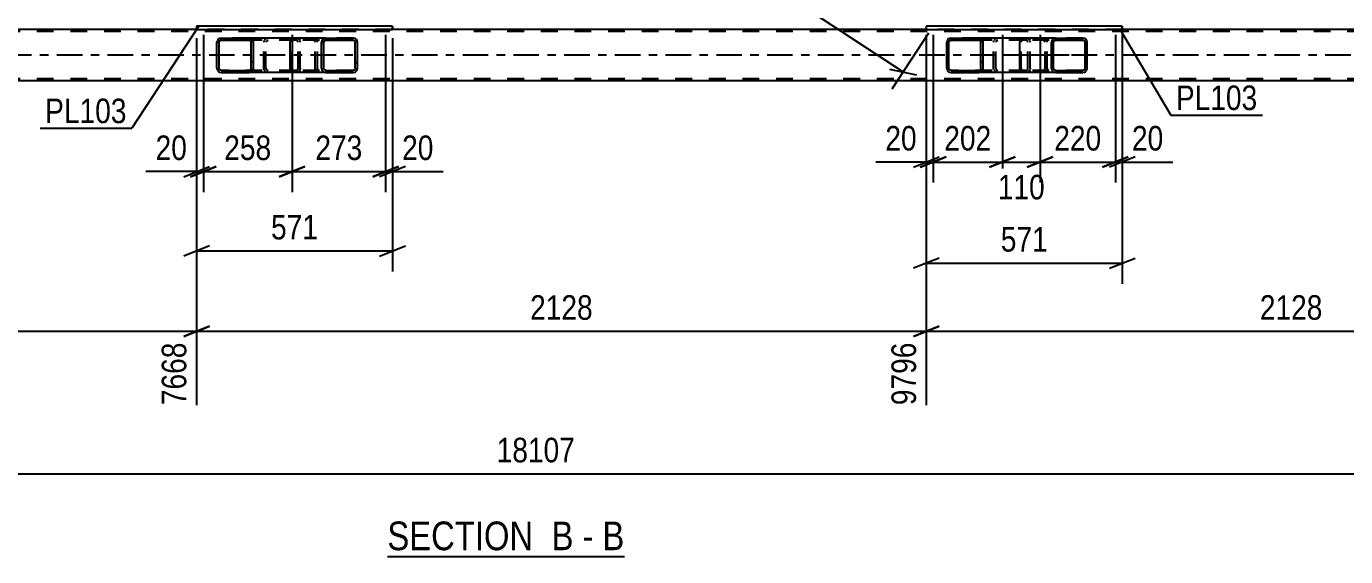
# Model space of a CAD drawing. Header units: millimetres. Extents: x -834 to 355, y -855 to -14.
# Drawn here: x -506.9 to -353, y -593.5 to -531.7 of the extents above; entities that cross this region are included whole.
import ezdxf

# ---------------------------------------------------------------- set-up
doc = ezdxf.new("R2010")
doc.units = ezdxf.units.MM
doc.linetypes.add('DXK_LINE_DOT2', pattern=[3.9198, 1.9599, -1.9599])
doc.linetypes.add('DXK_LINE_DOT3', pattern=[5.9187, 2.979, -0.9799, 0.9799, -0.9799])
doc.styles.add('Arial Narrow', font='ARIALN.TTF', dxfattribs={"height": 0.2})

# ---------------------------------------------------------------- blocks, each defined once
blk = doc.blocks.new('Unknown-570384938-13 - 8376')
at = {"color": 6, "linetype": 'Continuous'}
blk.add_line((-464.77, -593.51), (-437.12, -593.51), dxfattribs=at)
at = {"color": 0, "linetype": 'Continuous'}
for points in [[(-446.66, -592.76), (-446.66, -589.26), (-464.77, -589.26), (-464.77, -592.76)], [(-443.05, -592.76), (-443.05, -589.26), (-445.61, -589.26), (-445.61, -592.76)], [(-440.73, -592.76), (-440.73, -589.26), (-442, -589.26), (-442, -592.76)], [(-437.12, -592.76), (-437.12, -589.26), (-439.68, -589.26), (-439.68, -592.76)]]:
    blk.add_wipeout(points, dxfattribs=at)
at = {"color": 7, "linetype": 'Continuous', "style": 'Arial Narrow'}
for s, p in [('SECTION ', (-464.77, -592.76)), ('B', (-445.61, -592.76)), ('B', (-439.68, -592.76)), ('-', (-442, -592.76))]:
    blk.add_text(s, height=3.34, dxfattribs=at).set_placement(p)
blk = doc.blocks.new('Part-570384938-8457 - 8376')
at = {"linetype": 'Continuous'}
h = blk.add_hatch(dxfattribs=at)
h.set_pattern_fill('', scale=0.7, style=0, pattern_type=0)
h.set_pattern_definition([(45, (-387.2742, -536.7346), (-1.57154, 1.57154), [])])
h.paths.add_polyline_path([(-387.31, -536.55), (-387.27, -536.73), (-387.17, -536.89), (-387, -536.99), (-386.81, -537.03), (-383.63, -537.03), (-383.43, -536.99), (-383.27, -536.89), (-383.16, -536.73), (-383.12, -536.55), (-383.12, -533.51), (-383.16, -533.33), (-383.27, -533.17), (-383.43, -533.07), (-383.63, -533.03), (-386.81, -533.03), (-387, -533.07), (-387.17, -533.17), (-387.27, -533.33), (-387.31, -533.51)])
h.paths.add_polyline_path([(-387.04, -533.42), (-386.99, -533.34), (-386.91, -533.29), (-386.81, -533.27), (-383.63, -533.27), (-383.53, -533.29), (-383.45, -533.34), (-383.39, -533.42), (-383.37, -533.51), (-383.37, -536.55), (-383.39, -536.64), (-383.45, -536.72), (-383.53, -536.77), (-383.63, -536.79), (-386.81, -536.79), (-386.91, -536.77), (-386.99, -536.72), (-387.04, -536.64), (-387.06, -536.55), (-387.06, -533.51)])
at = {"color": 2, "linetype": 'Continuous'}
for p, q in [((-390.98, -533.51), (-390.96, -533.33)), ((-390.98, -536.55), (-390.98, -533.51)), ((-390.96, -533.33), (-390.9, -533.17)), ((-390.9, -533.17), (-390.81, -533.07)), ((-390.81, -533.07), (-390.71, -533.03)), ((-386.81, -533.03), (-390.71, -533.03)), ((-387.27, -533.33), (-387.31, -533.51)), ((-387.31, -536.55), (-387.31, -533.51)), ((-387.06, -533.51), (-387.04, -533.42)), ((-387.06, -536.55), (-387.06, -533.51)), ((-387.04, -533.42), (-386.99, -533.34)), ((-386.81, -533.03), (-387, -533.07)), ((-386.99, -533.34), (-386.91, -533.29)), ((-386.91, -533.29), (-386.81, -533.27)), ((-386.81, -533.03), (-383.63, -533.03)), ((-386.81, -533.27), (-383.63, -533.27)), ((-383.43, -533.07), (-383.63, -533.03)), ((-383.63, -533.27), (-383.53, -533.29)), ((-383.53, -533.29), (-383.45, -533.34)), ((-383.45, -533.34), (-383.39, -533.42)), ((-383.39, -533.42), (-383.37, -533.51)), ((-383.37, -536.55), (-383.37, -533.51)), ((-383.12, -533.51), (-383.16, -533.33)), ((-383.12, -536.55), (-383.12, -533.51)), ((-390.96, -536.73), (-390.98, -536.55)), ((-390.9, -536.89), (-390.96, -536.73)), ((-390.81, -536.99), (-390.9, -536.89)), ((-390.71, -537.03), (-390.81, -536.99)), ((-386.81, -537.03), (-390.71, -537.03)), ((-387.31, -536.55), (-387.27, -536.73)), ((-387.04, -536.64), (-387.06, -536.55)), ((-386.99, -536.72), (-387.04, -536.64)), ((-387, -536.99), (-386.81, -537.03)), ((-386.91, -536.77), (-386.99, -536.72)), ((-386.81, -536.79), (-386.91, -536.77)), ((-386.81, -536.79), (-383.63, -536.79)), ((-386.81, -537.03), (-383.63, -537.03)), ((-383.53, -536.77), (-383.63, -536.79)), ((-383.63, -537.03), (-383.43, -536.99)), ((-383.45, -536.72), (-383.53, -536.77)), ((-383.39, -536.64), (-383.45, -536.72)), ((-383.37, -536.55), (-383.39, -536.64)), ((-383.16, -536.73), (-383.12, -536.55))]:
    blk.add_line(p, q, dxfattribs=at)
at = {"color": 7, "linetype": 'DXK_LINE_DOT2'}
for p, q in [((-390.83, -533.42), (-390.84, -533.51)), ((-390.84, -536.55), (-390.84, -533.51)), ((-390.8, -533.34), (-390.83, -533.42)), ((-390.76, -533.29), (-390.8, -533.34)), ((-390.71, -533.27), (-390.76, -533.29)), ((-383.63, -533.27), (-390.71, -533.27)), ((-389.8, -533.27), (-389.8, -533.03)), ((-388.31, -533.03), (-388.11, -533.07)), ((-388.21, -533.29), (-388.31, -533.27)), ((-388.13, -533.34), (-388.21, -533.29)), ((-388.07, -533.42), (-388.13, -533.34)), ((-388.05, -533.51), (-388.07, -533.42)), ((-388.05, -536.55), (-388.05, -533.51)), ((-387.84, -533.33), (-387.8, -533.51)), ((-387.8, -536.55), (-387.8, -533.51)), ((-383.63, -533.03), (-386.81, -533.03)), ((-390.84, -536.55), (-390.83, -536.64)), ((-390.83, -536.64), (-390.8, -536.72)), ((-390.8, -536.72), (-390.76, -536.77)), ((-390.76, -536.77), (-390.71, -536.79)), ((-383.63, -536.79), (-390.71, -536.79)), ((-389.8, -537.03), (-389.8, -536.79)), ((-388.31, -536.79), (-388.21, -536.77)), ((-388.11, -536.99), (-388.31, -537.03)), ((-388.21, -536.77), (-388.13, -536.72)), ((-388.13, -536.72), (-388.07, -536.64)), ((-388.07, -536.64), (-388.05, -536.55)), ((-387.8, -536.55), (-387.84, -536.73)), ((-383.63, -537.03), (-386.81, -537.03))]:
    blk.add_line(p, q, dxfattribs=at)
at = {"color": 7, "linetype": 'DXK_LINE_DOT3'}
blk.add_line((-385.22, -535.03), (-392.83, -535.03), dxfattribs=at)
at = {"color": 7, "linetype": 'DXK_LINE_DOT2'}
for centre, start, end in [((-388.29, -533.53), 23.8494, 68.8059), ((-388.29, -536.54), 291.1941, 336.1506)]:
    blk.add_arc(centre, 0.492, start, end, dxfattribs=at)
at = {"color": 2, "linetype": 'Continuous'}
for centre, start, end in [((-386.82, -533.53), 111.1941, 156.1506), ((-383.61, -533.53), 23.8494, 68.8059), ((-386.82, -536.54), 203.8494, 248.8059), ((-383.61, -536.54), 291.1941, 336.1506)]:
    blk.add_arc(centre, 0.492, start, end, dxfattribs=at)
blk = doc.blocks.new('Part-570384938-8504 - 8376')
at = {"linetype": 'Continuous'}
h = blk.add_hatch(dxfattribs=at)
h.set_pattern_fill('', scale=0.7, style=0, pattern_type=0)
h.set_pattern_definition([(45, (-399.4791, -536.7346), (-1.57154, 1.57154), [])])
h.paths.add_polyline_path([(-399.52, -536.55), (-399.48, -536.73), (-399.37, -536.89), (-399.2, -536.99), (-399.01, -537.03), (-395.77, -537.03), (-395.58, -536.99), (-395.41, -536.89), (-395.3, -536.73), (-395.26, -536.55), (-395.26, -533.51), (-395.3, -533.33), (-395.41, -533.17), (-395.58, -533.07), (-395.77, -533.03), (-399.01, -533.03), (-399.2, -533.07), (-399.37, -533.17), (-399.48, -533.33), (-399.52, -533.51)])
h.paths.add_polyline_path([(-399.24, -533.42), (-399.19, -533.34), (-399.1, -533.29), (-399.01, -533.27), (-395.77, -533.27), (-395.67, -533.29), (-395.59, -533.34), (-395.54, -533.42), (-395.52, -533.51), (-395.52, -536.55), (-395.54, -536.64), (-395.59, -536.72), (-395.67, -536.77), (-395.77, -536.79), (-399.01, -536.79), (-399.1, -536.77), (-399.19, -536.72), (-399.24, -536.64), (-399.26, -536.55), (-399.26, -533.51)])
at = {"color": 2, "linetype": 'Continuous'}
for p, q in [((-399.48, -533.33), (-399.52, -533.51)), ((-399.52, -536.55), (-399.52, -533.51)), ((-399.26, -533.51), (-399.24, -533.42)), ((-399.26, -536.55), (-399.26, -533.51)), ((-399.24, -533.42), (-399.19, -533.34)), ((-399.01, -533.03), (-399.2, -533.07)), ((-399.19, -533.34), (-399.1, -533.29)), ((-399.1, -533.29), (-399.01, -533.27)), ((-399.01, -533.03), (-395.77, -533.03)), ((-399.01, -533.27), (-395.77, -533.27)), ((-390.71, -533.03), (-395.77, -533.03)), ((-395.58, -533.07), (-395.77, -533.03)), ((-395.77, -533.27), (-395.67, -533.29)), ((-395.67, -533.29), (-395.59, -533.34)), ((-395.59, -533.34), (-395.54, -533.42)), ((-395.54, -533.42), (-395.52, -533.51)), ((-395.52, -536.55), (-395.52, -533.51)), ((-395.26, -533.51), (-395.3, -533.33)), ((-395.26, -536.55), (-395.26, -533.51)), ((-399.52, -536.55), (-399.48, -536.73)), ((-399.24, -536.64), (-399.26, -536.55)), ((-399.19, -536.72), (-399.24, -536.64)), ((-399.2, -536.99), (-399.01, -537.03)), ((-399.1, -536.77), (-399.19, -536.72)), ((-399.01, -536.79), (-399.1, -536.77)), ((-399.01, -536.79), (-395.77, -536.79)), ((-399.01, -537.03), (-395.77, -537.03)), ((-395.67, -536.77), (-395.77, -536.79)), ((-395.77, -537.03), (-395.58, -536.99)), ((-390.71, -537.03), (-395.77, -537.03)), ((-395.59, -536.72), (-395.67, -536.77)), ((-395.54, -536.64), (-395.59, -536.72)), ((-395.52, -536.55), (-395.54, -536.64)), ((-395.3, -536.73), (-395.26, -536.55))]:
    blk.add_line(p, q, dxfattribs=at)
at = {"color": 7, "linetype": 'DXK_LINE_DOT2'}
for p, q in [((-395.77, -533.03), (-399.01, -533.03)), ((-390.31, -533.27), (-399.01, -533.27)), ((-394.05, -533.51), (-394.01, -533.33)), ((-394.05, -536.55), (-394.05, -533.51)), ((-393.78, -533.42), (-393.8, -533.51)), ((-393.8, -536.55), (-393.8, -533.51)), ((-393.72, -533.34), (-393.78, -533.42)), ((-393.74, -533.07), (-393.54, -533.03)), ((-393.72, -533.34), (-393.7, -533.33)), ((-393.7, -533.33), (-393.64, -533.29)), ((-393.64, -533.29), (-393.54, -533.27)), ((-390.31, -533.03), (-390.71, -533.03)), ((-390.31, -533.03), (-390.11, -533.07)), ((-390.21, -533.29), (-390.31, -533.27)), ((-390.13, -533.34), (-390.21, -533.29)), ((-390.07, -533.42), (-390.13, -533.34)), ((-390.05, -533.51), (-390.07, -533.42)), ((-390.05, -536.55), (-390.05, -533.51)), ((-389.84, -533.33), (-389.8, -533.51)), ((-389.8, -536.55), (-389.8, -533.51)), ((-390.31, -536.79), (-399.01, -536.79)), ((-395.77, -537.03), (-399.01, -537.03)), ((-394.01, -536.73), (-394.05, -536.55)), ((-393.8, -536.55), (-393.78, -536.64)), ((-393.78, -536.64), (-393.72, -536.72)), ((-393.54, -537.03), (-393.74, -536.99)), ((-393.72, -536.72), (-393.7, -536.73)), ((-393.7, -536.73), (-393.64, -536.77)), ((-393.64, -536.77), (-393.54, -536.79)), ((-390.31, -537.03), (-390.71, -537.03)), ((-390.31, -536.79), (-390.21, -536.77)), ((-390.11, -536.99), (-390.31, -537.03)), ((-390.21, -536.77), (-390.13, -536.72)), ((-390.13, -536.72), (-390.07, -536.64)), ((-390.07, -536.64), (-390.05, -536.55)), ((-389.8, -536.55), (-389.84, -536.73))]:
    blk.add_line(p, q, dxfattribs=at)
at = {"color": 2, "linetype": 'Continuous'}
for centre, start, end in [((-399.03, -533.53), 110.7583, 155.68), ((-395.75, -533.53), 24.32, 69.2417), ((-399.03, -536.53), 204.32, 249.2417), ((-395.75, -536.53), 290.7583, 335.68)]:
    blk.add_arc(centre, 0.496, start, end, dxfattribs=at)
at = {"color": 7, "linetype": 'DXK_LINE_DOT2'}
for centre, start, end in [((-393.56, -533.53), 110.7583, 155.68), ((-390.29, -533.53), 24.32, 69.2417), ((-393.56, -536.53), 204.32, 249.2417), ((-390.29, -536.53), 290.7583, 335.68)]:
    blk.add_arc(centre, 0.496, start, end, dxfattribs=at)
blk = doc.blocks.new('Part-570384938-8505 - 8376')
at = {"linetype": 'Continuous'}
h = blk.add_hatch(dxfattribs=at)
h.set_pattern_fill('', scale=0.7, style=0, pattern_type=0)
h.set_pattern_definition([(45, (-472.4084, -536.7346), (-1.57154, 1.57154), [])])
h.paths.add_polyline_path([(-472.45, -536.55), (-472.41, -536.73), (-472.3, -536.89), (-472.14, -536.99), (-471.94, -537.03), (-468.76, -537.03), (-468.57, -536.99), (-468.4, -536.89), (-468.3, -536.73), (-468.26, -536.55), (-468.26, -533.51), (-468.3, -533.33), (-468.4, -533.17), (-468.57, -533.07), (-468.76, -533.03), (-471.94, -533.03), (-472.14, -533.07), (-472.3, -533.17), (-472.41, -533.33), (-472.45, -533.51)])
h.paths.add_polyline_path([(-472.18, -533.42), (-472.12, -533.34), (-472.04, -533.29), (-471.94, -533.27), (-468.76, -533.27), (-468.66, -533.29), (-468.58, -533.34), (-468.53, -533.42), (-468.51, -533.51), (-468.51, -536.55), (-468.53, -536.64), (-468.58, -536.72), (-468.66, -536.77), (-468.76, -536.79), (-471.94, -536.79), (-472.04, -536.77), (-472.12, -536.72), (-472.18, -536.64), (-472.2, -536.55), (-472.2, -533.51)])
at = {"color": 2, "linetype": 'Continuous'}
for p, q in [((-476.11, -533.51), (-476.09, -533.33)), ((-476.11, -536.55), (-476.11, -533.51)), ((-476.09, -533.33), (-476.03, -533.17)), ((-476.03, -533.17), (-475.95, -533.07)), ((-475.95, -533.07), (-475.84, -533.03)), ((-471.94, -533.03), (-475.84, -533.03)), ((-472.41, -533.33), (-472.45, -533.51)), ((-472.45, -536.55), (-472.45, -533.51)), ((-472.2, -533.51), (-472.18, -533.42)), ((-472.2, -536.55), (-472.2, -533.51)), ((-472.18, -533.42), (-472.12, -533.34)), ((-471.94, -533.03), (-472.14, -533.07)), ((-472.12, -533.34), (-472.04, -533.29)), ((-472.04, -533.29), (-471.94, -533.27)), ((-471.94, -533.03), (-468.76, -533.03)), ((-471.94, -533.27), (-468.76, -533.27)), ((-468.57, -533.07), (-468.76, -533.03)), ((-468.76, -533.27), (-468.66, -533.29)), ((-468.66, -533.29), (-468.58, -533.34)), ((-468.58, -533.34), (-468.53, -533.42)), ((-468.53, -533.42), (-468.51, -533.51)), ((-468.51, -536.55), (-468.51, -533.51)), ((-468.26, -533.51), (-468.3, -533.33)), ((-468.26, -536.55), (-468.26, -533.51)), ((-476.09, -536.73), (-476.11, -536.55)), ((-476.03, -536.89), (-476.09, -536.73)), ((-475.95, -536.99), (-476.03, -536.89)), ((-475.84, -537.03), (-475.95, -536.99)), ((-471.94, -537.03), (-475.84, -537.03)), ((-472.45, -536.55), (-472.41, -536.73)), ((-472.18, -536.64), (-472.2, -536.55)), ((-472.12, -536.72), (-472.18, -536.64)), ((-472.14, -536.99), (-471.94, -537.03)), ((-472.04, -536.77), (-472.12, -536.72)), ((-471.94, -536.79), (-472.04, -536.77)), ((-471.94, -536.79), (-468.76, -536.79)), ((-471.94, -537.03), (-468.76, -537.03)), ((-468.66, -536.77), (-468.76, -536.79)), ((-468.76, -537.03), (-468.57, -536.99)), ((-468.58, -536.72), (-468.66, -536.77)), ((-468.53, -536.64), (-468.58, -536.72)), ((-468.51, -536.55), (-468.53, -536.64)), ((-468.3, -536.73), (-468.26, -536.55))]:
    blk.add_line(p, q, dxfattribs=at)
at = {"color": 7, "linetype": 'DXK_LINE_DOT2'}
for p, q in [((-475.97, -533.42), (-475.98, -533.51)), ((-475.98, -536.55), (-475.98, -533.51)), ((-475.94, -533.34), (-475.97, -533.42)), ((-475.89, -533.29), (-475.94, -533.34)), ((-475.84, -533.27), (-475.89, -533.29)), ((-468.76, -533.27), (-475.84, -533.27)), ((-474.93, -533.27), (-474.93, -533.03)), ((-473.44, -533.03), (-473.25, -533.07)), ((-473.34, -533.29), (-473.44, -533.27)), ((-473.26, -533.34), (-473.34, -533.29)), ((-473.21, -533.42), (-473.26, -533.34)), ((-473.19, -533.51), (-473.21, -533.42)), ((-473.19, -536.55), (-473.19, -533.51)), ((-472.98, -533.33), (-472.94, -533.51)), ((-472.94, -536.55), (-472.94, -533.51)), ((-468.76, -533.03), (-471.94, -533.03)), ((-475.98, -536.55), (-475.97, -536.64)), ((-475.97, -536.64), (-475.94, -536.72)), ((-475.94, -536.72), (-475.89, -536.77)), ((-475.89, -536.77), (-475.84, -536.79)), ((-468.76, -536.79), (-475.84, -536.79)), ((-474.93, -537.03), (-474.93, -536.79)), ((-473.44, -536.79), (-473.34, -536.77)), ((-473.25, -536.99), (-473.44, -537.03)), ((-473.34, -536.77), (-473.26, -536.72)), ((-473.26, -536.72), (-473.21, -536.64)), ((-473.21, -536.64), (-473.19, -536.55)), ((-472.94, -536.55), (-472.98, -536.73)), ((-468.76, -537.03), (-471.94, -537.03))]:
    blk.add_line(p, q, dxfattribs=at)
for centre, start, end in [((-473.43, -533.53), 23.8494, 68.8059), ((-473.43, -536.54), 291.1941, 336.1506)]:
    blk.add_arc(centre, 0.492, start, end, dxfattribs=at)
at = {"color": 2, "linetype": 'Continuous'}
for centre, start, end in [((-471.96, -533.53), 111.1941, 156.1506), ((-468.75, -533.53), 23.8494, 68.8059), ((-471.96, -536.54), 203.8494, 248.8059), ((-468.75, -536.54), 291.1941, 336.1506)]:
    blk.add_arc(centre, 0.492, start, end, dxfattribs=at)
blk = doc.blocks.new('Part-570384938-8506 - 8376')
at = {"linetype": 'Continuous'}
h = blk.add_hatch(dxfattribs=at)
h.set_pattern_fill('', scale=0.7, style=0, pattern_type=0)
h.set_pattern_definition([(45, (-484.6134, -536.7346), (-1.57154, 1.57154), [])])
h.paths.add_polyline_path([(-484.65, -536.55), (-484.61, -536.73), (-484.5, -536.89), (-484.34, -536.99), (-484.14, -537.03), (-480.91, -537.03), (-480.71, -536.99), (-480.55, -536.89), (-480.43, -536.73), (-480.4, -536.55), (-480.4, -533.51), (-480.43, -533.33), (-480.55, -533.17), (-480.71, -533.07), (-480.91, -533.03), (-484.14, -533.03), (-484.34, -533.07), (-484.5, -533.17), (-484.61, -533.33), (-484.65, -533.51)])
h.paths.add_polyline_path([(-484.38, -533.42), (-484.32, -533.34), (-484.24, -533.29), (-484.14, -533.27), (-480.91, -533.27), (-480.81, -533.29), (-480.73, -533.34), (-480.67, -533.42), (-480.65, -533.51), (-480.65, -536.55), (-480.67, -536.64), (-480.73, -536.72), (-480.81, -536.77), (-480.91, -536.79), (-484.14, -536.79), (-484.24, -536.77), (-484.32, -536.72), (-484.38, -536.64), (-484.4, -536.55), (-484.4, -533.51)])
at = {"color": 2, "linetype": 'Continuous'}
for p, q in [((-484.61, -533.33), (-484.65, -533.51)), ((-484.65, -536.55), (-484.65, -533.51)), ((-484.4, -533.51), (-484.38, -533.42)), ((-484.4, -536.55), (-484.4, -533.51)), ((-484.38, -533.42), (-484.32, -533.34)), ((-484.14, -533.03), (-484.34, -533.07)), ((-484.32, -533.34), (-484.24, -533.29)), ((-484.24, -533.29), (-484.14, -533.27)), ((-484.14, -533.03), (-480.91, -533.03)), ((-484.14, -533.27), (-480.91, -533.27)), ((-475.84, -533.03), (-480.91, -533.03)), ((-480.71, -533.07), (-480.91, -533.03)), ((-480.91, -533.27), (-480.81, -533.29)), ((-480.81, -533.29), (-480.73, -533.34)), ((-480.73, -533.34), (-480.67, -533.42)), ((-480.67, -533.42), (-480.65, -533.51)), ((-480.65, -536.55), (-480.65, -533.51)), ((-480.4, -533.51), (-480.43, -533.33)), ((-480.4, -536.55), (-480.4, -533.51)), ((-484.65, -536.55), (-484.61, -536.73)), ((-484.38, -536.64), (-484.4, -536.55)), ((-484.32, -536.72), (-484.38, -536.64)), ((-484.34, -536.99), (-484.14, -537.03)), ((-484.24, -536.77), (-484.32, -536.72)), ((-484.14, -536.79), (-484.24, -536.77)), ((-484.14, -536.79), (-480.91, -536.79)), ((-484.14, -537.03), (-480.91, -537.03)), ((-480.81, -536.77), (-480.91, -536.79)), ((-480.91, -537.03), (-480.71, -536.99)), ((-475.84, -537.03), (-480.91, -537.03)), ((-480.73, -536.72), (-480.81, -536.77)), ((-480.67, -536.64), (-480.73, -536.72)), ((-480.65, -536.55), (-480.67, -536.64)), ((-480.43, -536.73), (-480.4, -536.55))]:
    blk.add_line(p, q, dxfattribs=at)
at = {"color": 7, "linetype": 'DXK_LINE_DOT2'}
for p, q in [((-480.91, -533.03), (-484.14, -533.03)), ((-475.44, -533.27), (-484.14, -533.27)), ((-479.19, -533.51), (-479.15, -533.33)), ((-479.19, -536.55), (-479.19, -533.51)), ((-478.91, -533.42), (-478.93, -533.51)), ((-478.93, -536.55), (-478.93, -533.51)), ((-478.86, -533.34), (-478.91, -533.42)), ((-478.87, -533.07), (-478.68, -533.03)), ((-478.86, -533.34), (-478.83, -533.33)), ((-478.83, -533.33), (-478.77, -533.29)), ((-478.77, -533.29), (-478.68, -533.27)), ((-475.44, -533.03), (-475.84, -533.03)), ((-475.44, -533.03), (-475.25, -533.07)), ((-475.34, -533.29), (-475.44, -533.27)), ((-475.26, -533.34), (-475.34, -533.29)), ((-475.21, -533.42), (-475.26, -533.34)), ((-475.19, -533.51), (-475.21, -533.42)), ((-475.19, -536.55), (-475.19, -533.51)), ((-474.97, -533.33), (-474.93, -533.51)), ((-474.93, -536.55), (-474.93, -533.51)), ((-475.44, -536.79), (-484.14, -536.79)), ((-480.91, -537.03), (-484.14, -537.03)), ((-479.15, -536.73), (-479.19, -536.55)), ((-478.93, -536.55), (-478.91, -536.64)), ((-478.91, -536.64), (-478.86, -536.72)), ((-478.68, -537.03), (-478.87, -536.99)), ((-478.86, -536.72), (-478.83, -536.73)), ((-478.83, -536.73), (-478.77, -536.77)), ((-478.77, -536.77), (-478.68, -536.79)), ((-475.44, -537.03), (-475.84, -537.03)), ((-475.44, -536.79), (-475.34, -536.77)), ((-475.25, -536.99), (-475.44, -537.03)), ((-475.34, -536.77), (-475.26, -536.72)), ((-475.26, -536.72), (-475.21, -536.64)), ((-475.21, -536.64), (-475.19, -536.55)), ((-474.93, -536.55), (-474.97, -536.73))]:
    blk.add_line(p, q, dxfattribs=at)
at = {"color": 2, "linetype": 'Continuous'}
for centre, start, end in [((-484.16, -533.53), 110.7583, 155.68), ((-480.89, -533.53), 24.32, 69.2417), ((-484.16, -536.53), 204.32, 249.2417), ((-480.89, -536.53), 290.7583, 335.68)]:
    blk.add_arc(centre, 0.496, start, end, dxfattribs=at)
at = {"color": 7, "linetype": 'DXK_LINE_DOT2'}
for centre, start, end in [((-478.7, -533.53), 110.7583, 155.68), ((-475.42, -533.53), 24.32, 69.2417), ((-478.7, -536.53), 204.32, 249.2417), ((-475.42, -536.53), 290.7583, 335.68)]:
    blk.add_arc(centre, 0.496, start, end, dxfattribs=at)
blk = doc.blocks.new('Part-570384938-8794 - 8376')
at = {"color": 2, "linetype": 'Continuous'}
for p, q in [((-487.03, -531.63), (-487.03, -532.03)), ((-464.17, -531.63), (-487.03, -531.63)), ((-487.03, -532.03), (-464.17, -532.03)), ((-464.17, -531.63), (-464.17, -532.03)), ((-464.17, -531.63), (-464.17, -531.63)), ((-464.17, -532.03), (-464.17, -532.03))]:
    blk.add_line(p, q, dxfattribs=at)
at = {"color": 7, "linetype": 'DXK_LINE_DOT2'}
for p, q in [((-487.03, -531.63), (-487.03, -532.03)), ((-464.17, -532.03), (-464.17, -531.63)), ((-464.17, -531.63), (-464.17, -531.63)), ((-464.17, -532.03), (-464.17, -532.03))]:
    blk.add_line(p, q, dxfattribs=at)
blk = doc.blocks.new('Part-570384938-8799 - 8376')
at = {"color": 2, "linetype": 'Continuous'}
for p, q in [((-401.9, -531.63), (-401.9, -532.03)), ((-379.04, -531.63), (-401.9, -531.63)), ((-401.9, -532.03), (-379.04, -532.03)), ((-379.04, -531.63), (-379.04, -532.03)), ((-379.04, -531.63), (-379.04, -531.63)), ((-379.04, -532.03), (-379.04, -532.03))]:
    blk.add_line(p, q, dxfattribs=at)
at = {"color": 7, "linetype": 'DXK_LINE_DOT2'}
for p, q in [((-401.9, -531.63), (-401.9, -532.03)), ((-379.04, -532.03), (-379.04, -531.63)), ((-379.04, -531.63), (-379.04, -531.63)), ((-379.04, -532.03), (-379.04, -532.03))]:
    blk.add_line(p, q, dxfattribs=at)
blk = doc.blocks.new('Part-570384938-8902 - 8376')
at = {"color": 7, "linetype": 'DXK_LINE_DOT2'}
for p, q in [((-115.64, -532.27), (-793.74, -532.27)), ((-464.17, -532.03), (-487.03, -532.03)), ((-379.04, -532.03), (-401.9, -532.03)), ((-115.64, -537.79), (-793.74, -537.79))]:
    blk.add_line(p, q, dxfattribs=at)
at = {"color": 2, "linetype": 'Continuous'}
for p, q in [((-487.03, -532.03), (-549.31, -532.03)), ((-401.9, -532.03), (-464.17, -532.03)), ((-316.76, -532.03), (-379.04, -532.03)), ((-115.64, -538.03), (-789.74, -538.03))]:
    blk.add_line(p, q, dxfattribs=at)
at = {"color": 7, "linetype": 'DXK_LINE_DOT3'}
blk.add_line((-115.64, -535.03), (-793.74, -535.03), dxfattribs=at)
blk = doc.blocks.new('StraightDimension-570384938-49217 - 8376')
at = {"color": 7, "linetype": 'Continuous'}
for p, q in [((-572.17, -533.03), (-572.17, -575.84)), ((-487.03, -533.03), (-487.03, -575.84)), ((-570.67, -566.63), (-573.67, -567.83)), ((-572.17, -567.23), (-487.03, -567.23)), ((-488.53, -567.83), (-485.53, -566.63))]:
    blk.add_line(p, q, dxfattribs=at)
at = {"color": 0}
blk.add_wipeout([(-525.34, -566.48), (-525.34, -562.28), (-533.85, -562.28), (-533.85, -566.48)], dxfattribs=at)
at = {"color": 0, "linetype": 'Continuous'}
blk.add_wipeout([(-487.63, -567.93), (-491.83, -567.93), (-491.83, -576.44), (-487.63, -576.44)], dxfattribs=at)
at = {"color": 3, "style": 'Arial Narrow'}
blk.add_text('2128', height=2.863, dxfattribs=at).set_placement((-533.25, -565.88))
at = {"color": 3, "linetype": 'Continuous', "style": 'Arial Narrow'}
blk.add_text('7668', height=2.863, rotation=90.0002, dxfattribs=at).set_placement((-488.23, -575.84))
blk = doc.blocks.new('StraightDimension-570384938-48703 - 8376')
at = {"color": 7, "linetype": 'Continuous'}
for p, q in [((-401.1, -532.63), (-401.1, -549.89)), ((-393.02, -532.63), (-393.02, -549.89)), ((-402.6, -548.09), (-399.6, -546.89)), ((-401.1, -547.49), (-393.02, -547.49)), ((-391.52, -546.89), (-394.52, -548.09))]:
    blk.add_line(p, q, dxfattribs=at)
at = {"color": 0}
blk.add_wipeout([(-393.72, -546.74), (-393.72, -542.54), (-400.4, -542.54), (-400.4, -546.74)], dxfattribs=at)
at = {"color": 3, "style": 'Arial Narrow'}
blk.add_text('202', height=2.863, dxfattribs=at).set_placement((-399.8, -546.14))
blk = doc.blocks.new('StraightDimension-570384938-49215 - 8376')
at = {"color": 7, "linetype": 'Continuous'}
for p, q in [((-401.9, -533.03), (-401.9, -575.84)), ((-316.76, -533.03), (-316.76, -577.67)), ((-400.4, -566.63), (-403.4, -567.83)), ((-401.9, -567.23), (-316.76, -567.23)), ((-318.26, -567.83), (-315.26, -566.63))]:
    blk.add_line(p, q, dxfattribs=at)
at = {"color": 0}
blk.add_wipeout([(-355.07, -566.48), (-355.07, -562.28), (-363.59, -562.28), (-363.59, -566.48)], dxfattribs=at)
at = {"color": 0, "linetype": 'Continuous'}
blk.add_wipeout([(-317.36, -567.93), (-321.56, -567.93), (-321.56, -578.27), (-317.36, -578.27)], dxfattribs=at)
at = {"color": 3, "style": 'Arial Narrow'}
blk.add_text('2128', height=2.863, dxfattribs=at).set_placement((-362.99, -565.88))
at = {"color": 3, "linetype": 'Continuous', "style": 'Arial Narrow'}
blk.add_text('11924', height=2.863, rotation=90.0002, dxfattribs=at).set_placement((-317.96, -577.67))
blk = doc.blocks.new('StraightDimension-570384938-49216 - 8376')
at = {"color": 7, "linetype": 'Continuous'}
for p, q in [((-487.03, -533.03), (-487.03, -575.84)), ((-401.9, -533.03), (-401.9, -575.84)), ((-485.53, -566.63), (-488.53, -567.83)), ((-487.03, -567.23), (-401.9, -567.23)), ((-403.4, -567.83), (-400.4, -566.63))]:
    blk.add_line(p, q, dxfattribs=at)
at = {"color": 0}
blk.add_wipeout([(-440.21, -566.48), (-440.21, -562.28), (-448.72, -562.28), (-448.72, -566.48)], dxfattribs=at)
at = {"color": 0, "linetype": 'Continuous'}
blk.add_wipeout([(-402.5, -567.93), (-406.7, -567.93), (-406.7, -576.44), (-402.5, -576.44)], dxfattribs=at)
at = {"color": 3, "style": 'Arial Narrow'}
blk.add_text('2128', height=2.863, dxfattribs=at).set_placement((-448.12, -565.88))
at = {"color": 3, "linetype": 'Continuous', "style": 'Arial Narrow'}
blk.add_text('9796', height=2.863, rotation=90.0002, dxfattribs=at).set_placement((-403.1, -575.84))
blk = doc.blocks.new('StraightDimension-570384938-48702 - 8376')
at = {"color": 7, "linetype": 'Continuous'}
for p, q in [((-393.02, -532.63), (-393.02, -550.34)), ((-388.62, -532.63), (-388.62, -550.34)), ((-394.52, -548.09), (-391.52, -546.89)), ((-393.02, -547.49), (-388.62, -547.49)), ((-387.12, -546.89), (-390.12, -548.09))]:
    blk.add_line(p, q, dxfattribs=at)
at = {"color": 0}
blk.add_wipeout([(-387.48, -552.44), (-387.48, -548.24), (-394.16, -548.24), (-394.16, -552.44)], dxfattribs=at)
at = {"color": 3, "style": 'Arial Narrow'}
blk.add_text('110', height=2.863, dxfattribs=at).set_placement((-393.56, -551.84))
blk = doc.blocks.new('StraightDimension-570384938-48701 - 8376')
at = {"color": 7, "linetype": 'Continuous'}
for p, q in [((-388.62, -532.63), (-388.62, -549.89)), ((-379.84, -532.63), (-379.84, -549.89)), ((-390.12, -548.09), (-387.12, -546.89)), ((-388.62, -547.49), (-379.84, -547.49)), ((-378.34, -546.89), (-381.34, -548.09))]:
    blk.add_line(p, q, dxfattribs=at)
at = {"color": 0}
blk.add_wipeout([(-380.89, -546.74), (-380.89, -542.54), (-387.57, -542.54), (-387.57, -546.74)], dxfattribs=at)
at = {"color": 3, "style": 'Arial Narrow'}
blk.add_text('220', height=2.863, dxfattribs=at).set_placement((-386.97, -546.14))
blk = doc.blocks.new('StraightDimension-570384938-9503 - 8376')
at = {"color": 7, "linetype": 'Continuous'}
for p, q in [((-401.9, -533.03), (-401.9, -561.68)), ((-379.04, -533.03), (-379.04, -561.68)), ((-400.4, -558.68), (-403.4, -559.88)), ((-401.9, -559.28), (-379.04, -559.28)), ((-380.54, -559.88), (-377.54, -558.68))]:
    blk.add_line(p, q, dxfattribs=at)
at = {"color": 0}
blk.add_wipeout([(-387.13, -558.53), (-387.13, -554.33), (-393.81, -554.33), (-393.81, -558.53)], dxfattribs=at)
at = {"color": 3, "style": 'Arial Narrow'}
blk.add_text('571', height=2.863, dxfattribs=at).set_placement((-393.21, -557.93))
blk = doc.blocks.new('StraightDimension-570384938-9084 - 8376')
at = {"color": 7, "linetype": 'Continuous'}
for p, q in [((-486.23, -532.63), (-486.23, -551)), ((-475.89, -532.63), (-475.89, -551)), ((-487.73, -549.2), (-484.73, -548)), ((-486.23, -548.6), (-475.89, -548.6)), ((-474.39, -548), (-477.39, -549.2))]:
    blk.add_line(p, q, dxfattribs=at)
at = {"color": 0}
blk.add_wipeout([(-477.72, -547.85), (-477.72, -543.65), (-484.4, -543.65), (-484.4, -547.85)], dxfattribs=at)
at = {"color": 3, "style": 'Arial Narrow'}
blk.add_text('258', height=2.863, dxfattribs=at).set_placement((-483.8, -547.25))
blk = doc.blocks.new('StraightDimension-570384938-9076 - 8376')
at = {"color": 7, "linetype": 'Continuous'}
for p, q in [((-487.03, -533.03), (-487.03, -551)), ((-486.23, -532.63), (-486.23, -551)), ((-488.53, -549.2), (-485.53, -548)), ((-484.73, -548), (-487.73, -549.2)), ((-487.03, -548.6), (-486.23, -548.6))]:
    blk.add_line(p, q, dxfattribs=at)
at = {"color": 0}
blk.add_wipeout([(-487.56, -547.85), (-487.56, -543.65), (-492.41, -543.65), (-492.41, -547.85)], dxfattribs=at)
at = {"color": 7, "linetype": 'Continuous'}
blk.add_line((-487.03, -548.6), (-492.94, -548.6), dxfattribs=at)
blk.add_line((-487.03, -548.6), (-492.94, -548.6), dxfattribs=at)
at = {"color": 3, "style": 'Arial Narrow'}
blk.add_text('20', height=2.863, dxfattribs=at).set_placement((-491.81, -547.25))
blk = doc.blocks.new('StraightDimension-570384938-9092 - 8376')
at = {"color": 7, "linetype": 'Continuous'}
for p, q in [((-475.89, -532.63), (-475.89, -551)), ((-464.97, -532.63), (-464.97, -551)), ((-477.39, -549.2), (-474.39, -548)), ((-475.89, -548.6), (-464.97, -548.6)), ((-463.47, -548), (-466.47, -549.2))]:
    blk.add_line(p, q, dxfattribs=at)
at = {"color": 0}
blk.add_wipeout([(-467.09, -547.85), (-467.09, -543.65), (-473.77, -543.65), (-473.77, -547.85)], dxfattribs=at)
at = {"color": 3, "style": 'Arial Narrow'}
blk.add_text('273', height=2.863, dxfattribs=at).set_placement((-473.17, -547.25))
blk = doc.blocks.new('StraightDimension-570384938-49590 - 8376')
at = {"color": 7, "linetype": 'Continuous'}
blk.add_line((-794.54, -583.86), (-100.35, -583.86), dxfattribs=at)
at = {"color": 0}
blk.add_wipeout([(-442.28, -583.11), (-442.28, -578.91), (-452.62, -578.91), (-452.62, -583.11)], dxfattribs=at)
at = {"color": 3, "style": 'Arial Narrow'}
blk.add_text('18107', height=2.863, dxfattribs=at).set_placement((-452.02, -582.51))
blk = doc.blocks.new('StraightDimension-570384938-9100 - 8376')
at = {"color": 7, "linetype": 'Continuous'}
for p, q in [((-464.97, -532.63), (-464.97, -551)), ((-464.17, -533.03), (-464.17, -551)), ((-466.47, -549.2), (-463.47, -548)), ((-462.67, -548), (-465.67, -549.2)), ((-464.97, -548.6), (-464.17, -548.6))]:
    blk.add_line(p, q, dxfattribs=at)
at = {"color": 0}
blk.add_wipeout([(-458.79, -547.85), (-458.79, -543.65), (-463.65, -543.65), (-463.65, -547.85)], dxfattribs=at)
at = {"color": 7, "linetype": 'Continuous'}
blk.add_line((-464.17, -548.6), (-458.27, -548.6), dxfattribs=at)
blk.add_line((-464.17, -548.6), (-458.27, -548.6), dxfattribs=at)
at = {"color": 3, "style": 'Arial Narrow'}
blk.add_text('20', height=2.863, dxfattribs=at).set_placement((-463.05, -547.25))
blk = doc.blocks.new('StraightDimension-570384938-9149 - 8376')
at = {"color": 7, "linetype": 'Continuous'}
for p, q in [((-487.03, -533.03), (-487.03, -560.26)), ((-464.17, -533.03), (-464.17, -560.26)), ((-485.53, -557.26), (-488.53, -558.46)), ((-487.03, -557.86), (-464.17, -557.86)), ((-465.67, -558.46), (-462.67, -557.26))]:
    blk.add_line(p, q, dxfattribs=at)
at = {"color": 0}
blk.add_wipeout([(-472.26, -557.11), (-472.26, -552.91), (-478.94, -552.91), (-478.94, -557.11)], dxfattribs=at)
at = {"color": 3, "style": 'Arial Narrow'}
blk.add_text('571', height=2.863, dxfattribs=at).set_placement((-478.34, -556.51))
blk = doc.blocks.new('StraightDimension-570384938-9828 - 8376')
at = {"color": 7, "linetype": 'Continuous'}
for p, q in [((-433.59, -511.46), (-437.87, -517.97)), ((-434.97, -516.29), (-438.13, -515.64)), ((-436.55, -515.97), (-404.61, -536.98)), ((-401.65, -532.47), (-405.93, -538.98)), ((-406.2, -536.65), (-403.03, -537.3))]:
    blk.add_line(p, q, dxfattribs=at)
at = {"color": 0}
blk.add_wipeout([(-417.38, -527.68), (-415.07, -524.17), (-420.65, -520.5), (-422.96, -524.01)], dxfattribs=at)
at = {"color": 3, "style": 'Arial Narrow'}
blk.add_text('956', height=2.863, rotation=-33.3347, dxfattribs=at).set_placement((-422.13, -523.84))
blk = doc.blocks.new('StraightDimension-570384938-48700 - 8376')
at = {"color": 7, "linetype": 'Continuous'}
for p, q in [((-379.84, -532.63), (-379.84, -549.89)), ((-379.04, -532.63), (-379.04, -549.89)), ((-381.34, -548.09), (-378.34, -546.89)), ((-377.54, -546.89), (-380.54, -548.09)), ((-379.84, -547.49), (-379.04, -547.49))]:
    blk.add_line(p, q, dxfattribs=at)
at = {"color": 0}
blk.add_wipeout([(-373.66, -546.74), (-373.66, -542.54), (-378.51, -542.54), (-378.51, -546.74)], dxfattribs=at)
at = {"color": 7, "linetype": 'Continuous'}
blk.add_line((-379.04, -547.49), (-373.13, -547.49), dxfattribs=at)
blk.add_line((-379.04, -547.49), (-373.13, -547.49), dxfattribs=at)
at = {"color": 3, "style": 'Arial Narrow'}
blk.add_text('20', height=2.863, dxfattribs=at).set_placement((-377.91, -546.14))
blk = doc.blocks.new('StraightDimension-570384938-48704 - 8376')
at = {"color": 7, "linetype": 'Continuous'}
for p, q in [((-401.9, -532.63), (-401.9, -549.89)), ((-401.1, -532.63), (-401.1, -549.89)), ((-403.4, -548.09), (-400.4, -546.89)), ((-399.6, -546.89), (-402.6, -548.09)), ((-401.9, -547.49), (-401.1, -547.49))]:
    blk.add_line(p, q, dxfattribs=at)
at = {"color": 0}
blk.add_wipeout([(-402.42, -546.74), (-402.42, -542.54), (-407.28, -542.54), (-407.28, -546.74)], dxfattribs=at)
at = {"color": 7, "linetype": 'Continuous'}
blk.add_line((-401.9, -547.49), (-407.8, -547.49), dxfattribs=at)
blk.add_line((-401.9, -547.49), (-407.8, -547.49), dxfattribs=at)
at = {"color": 3, "style": 'Arial Narrow'}
blk.add_text('20', height=2.863, dxfattribs=at).set_placement((-406.68, -546.14))
blk = doc.blocks.new('Mark-570384938-8790 - 8376')
at = {"color": 0}
blk.add_wipeout([(-495.19, -542.95), (-495.19, -539.95), (-504.69, -539.95), (-504.69, -542.95)], dxfattribs=at)
blk.add_wipeout([(-495.19, -542.95), (-495.19, -539.95), (-504.69, -539.95), (-504.69, -542.95)], dxfattribs=at)
at = {"color": 30, "linetype": 'Continuous'}
for p in [(-486.8, -531.69), (-505.29, -543.55)]:
    blk.add_line(p, (-494.59, -543.55), dxfattribs=at)
at = {"color": 3, "style": 'Arial Narrow'}
blk.add_text('PL103', height=2.863, dxfattribs=at).set_placement((-504.69, -542.95))
blk = doc.blocks.new('Mark-570384938-8795 - 8376')
at = {"color": 0}
blk.add_wipeout([(-363.27, -541.42), (-363.27, -538.42), (-372.78, -538.42), (-372.78, -541.42)], dxfattribs=at)
blk.add_wipeout([(-363.27, -541.42), (-363.27, -538.42), (-372.78, -538.42), (-372.78, -541.42)], dxfattribs=at)
at = {"color": 30, "linetype": 'Continuous'}
for p, q in [((-379.35, -531.92), (-373.38, -542.02)), ((-373.38, -542.02), (-362.67, -542.02))]:
    blk.add_line(p, q, dxfattribs=at)
at = {"color": 3, "style": 'Arial Narrow'}
blk.add_text('PL103', height=2.863, dxfattribs=at).set_placement((-372.78, -541.42))

msp = doc.modelspace()

# ---------------------------------------------------------------- block references
for name in ['Part-570384938-8902 - 8376', 'Part-570384938-8794 - 8376', 'Part-570384938-8799 - 8376', 'Part-570384938-8506 - 8376', 'Part-570384938-8505 - 8376', 'Part-570384938-8504 - 8376', 'Part-570384938-8457 - 8376', 'Unknown-570384938-13 - 8376']:
    msp.add_blockref(name, (0, 0))

# ---------------------------------------------------------------- next in the draw order: block references
for name in ['StraightDimension-570384938-49217 - 8376', 'StraightDimension-570384938-48703 - 8376']:
    msp.add_blockref(name, (0, 0))

# ---------------------------------------------------------------- next in the draw order: block references
msp.add_blockref('StraightDimension-570384938-49215 - 8376', (0, 0))

# ---------------------------------------------------------------- next in the draw order: block references
for name in ['StraightDimension-570384938-49216 - 8376', 'StraightDimension-570384938-48702 - 8376']:
    msp.add_blockref(name, (0, 0))

# ---------------------------------------------------------------- next in the draw order: block references
for name in ['StraightDimension-570384938-9084 - 8376', 'StraightDimension-570384938-48701 - 8376']:
    msp.add_blockref(name, (0, 0))

# ---------------------------------------------------------------- next in the draw order: block references
for name in ['StraightDimension-570384938-9076 - 8376', 'StraightDimension-570384938-9092 - 8376', 'StraightDimension-570384938-9503 - 8376']:
    msp.add_blockref(name, (0, 0))

# ---------------------------------------------------------------- next in the draw order: block references
for name in ['StraightDimension-570384938-9828 - 8376', 'StraightDimension-570384938-49590 - 8376']:
    msp.add_blockref(name, (0, 0))

# ---------------------------------------------------------------- next in the draw order: block references
for name in ['StraightDimension-570384938-9100 - 8376', 'StraightDimension-570384938-48704 - 8376', 'StraightDimension-570384938-48700 - 8376']:
    msp.add_blockref(name, (0, 0))

# ---------------------------------------------------------------- next in the draw order: block references
for name in ['Mark-570384938-8795 - 8376', 'StraightDimension-570384938-9149 - 8376']:
    msp.add_blockref(name, (0, 0))

# ---------------------------------------------------------------- next in the draw order: block references
msp.add_blockref('Mark-570384938-8790 - 8376', (0, 0))

doc.saveas('drawing.dxf')
